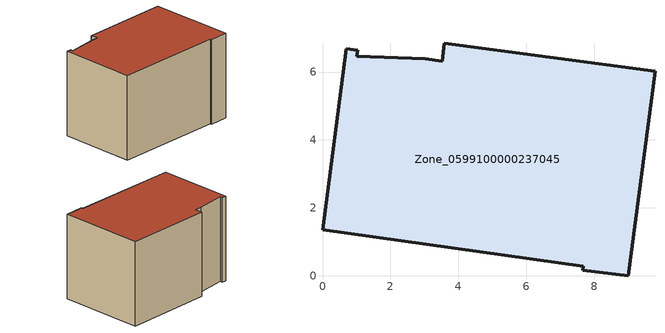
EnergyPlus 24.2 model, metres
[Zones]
Zone_0599100000237045
 floor ground (C_G): 1.01,6.47 3.02,6.38 3.52,6.32 3.59,6.85 9.79,6.02 9,0 7.67,0.17 7.68,0.29 0,1.35 0.7,6.69 1.04,6.65 z0
 wall outside (C_F): 7.68,0.29 7.67,0.17 9,0 9.79,6.02 3.59,6.85 3.52,6.32 3.02,6.38 1.01,6.47 1.04,6.65 0.7,6.69 0,1.35 7.68,0.29 z0:6.03
 roof outside (C_R): 3.02,6.38 1.01,6.47 1.04,6.65 0.7,6.69 0,1.35 7.68,0.29 7.67,0.17 9,0 9.79,6.02 3.59,6.85 3.52,6.32 z6.03
[BUILDING]
Pand.0599100000237045: North Axis=0; Terrain=City; Loads Convergence Tolerance Value=0.04; Temperature Convergence Tolerance Value=0.4; Solar Distribution=FullExterior; Maximum Number of Warmup Days=25; Minimum Number of Warmup Days=1
[Site:Location]
Rotterdam.The.Hague.AP_ZH_NLD Design_Conditions: Latitude=51.96; Longitude=4.45; Time Zone=1; Elevation=-4.5
[SITE:GROUNDTEMPERATURE:BUILDINGSURFACE]
18, 18, 18, 18, 18, 18, 18, 18, 18, 18, 18, 18
[MATERIAL] Thermal Absorptance=0.9; Solar Absorptance=0.7; Visible Absorptance=0.7
Name | Roughness | Thickness | Conductivity | Density | Specific Heat
G.TC.1946 | MediumSmooth | 0.15 | 1 | 540 | 1210
F.TC.1946 | Rough | 0.3 | 0.857143 | 1920 | 840
R.TC.1946 | MediumRough | 0.2 | 0.909091 | 1500 | 1000
[CONSTRUCTION]
C_G: G.TC.1946
C_F: F.TC.1946
C_R: R.TC.1946
[ZONE]
Zone_0599100000237045: Type=1; Multiplier=1; Ceiling Height=Autocalculate; Volume=Autocalculate; Floor Area=autocalculate; Part of Total Floor Area=Yes
[ZONEINFILTRATION:DESIGNFLOWRATE]
Infil_Zone_0599100000237045: Zone or ZoneList or Space or SpaceList=Zone_0599100000237045; Schedule=AlwaysOn; Design Flow Rate Calculation Method=Flow/Area; Flow Rate per Floor Area=0.003; Constant Term Coefficient=1; Temperature Term Coefficient=0; Velocity Term Coefficient=0; Velocity Squared Term Coefficient=0
[HVACTEMPLATE:ZONE:IDEALLOADSAIRSYSTEM]
Zone_0599100000237045: Maximum Heating Supply Air Temperature=50; Minimum Cooling Supply Air Temperature=13; Maximum Heating Supply Air Humidity Ratio=0.0156; Minimum Cooling Supply Air Humidity Ratio=0.0077; Heating Limit=NoLimit; Cooling Limit=NoLimit; Dehumidification Control Type=ConstantSensibleHeatRatio; Cooling Sensible Heat Ratio=0.7; Dehumidification Setpoint=60; Humidification Control Type=None; Humidification Setpoint=30; Outdoor Air Method=None; Outdoor Air Flow Rate per Person=0.00944; Outdoor Air Flow Rate per Zone Floor Area=0; Outdoor Air Flow Rate per Zone=0; Demand Controlled Ventilation Type=None; Outdoor Air Economizer Type=NoEconomizer; Heat Recovery Type=None; Sensible Heat Recovery Effectiveness=0.7; Latent Heat Recovery Effectiveness=0.65
[ZONECONTROL:THERMOSTAT]
ThermostatControl_Zone_0599100000237045: Zone or ZoneList=Zone_0599100000237045; Control Type Schedule=DualSetpointControlType; Control 1=Thermostat_Zone_0599100000237045; Temperature Difference Between Cutout And Setpoint=0
[THERMOSTATSETPOINT:DUALSETPOINT]
Thermostat_Zone_0599100000237045: Heating Setpoint Temperature Schedule=HeatingSetpoint_Zone_0599100000237045; Cooling Setpoint Temperature Schedule=CoolingSetpoint_Zone_0599100000237045
[SCHEDULE:COMPACT]
HeatingSetpoint_Zone_0599100000237045: Through: 12/31, For: AllDays, Until: 24:00, 21
CoolingSetpoint_Zone_0599100000237045: Through: 12/31, For: AllDays, Until: 24:00, 24
DualSetpointControlType: Through: 12/31, For: AllDays, Until: 24:00, 4
AlwaysOn: Through: 12/31, For: AllDays, Until: 24:00, 1
